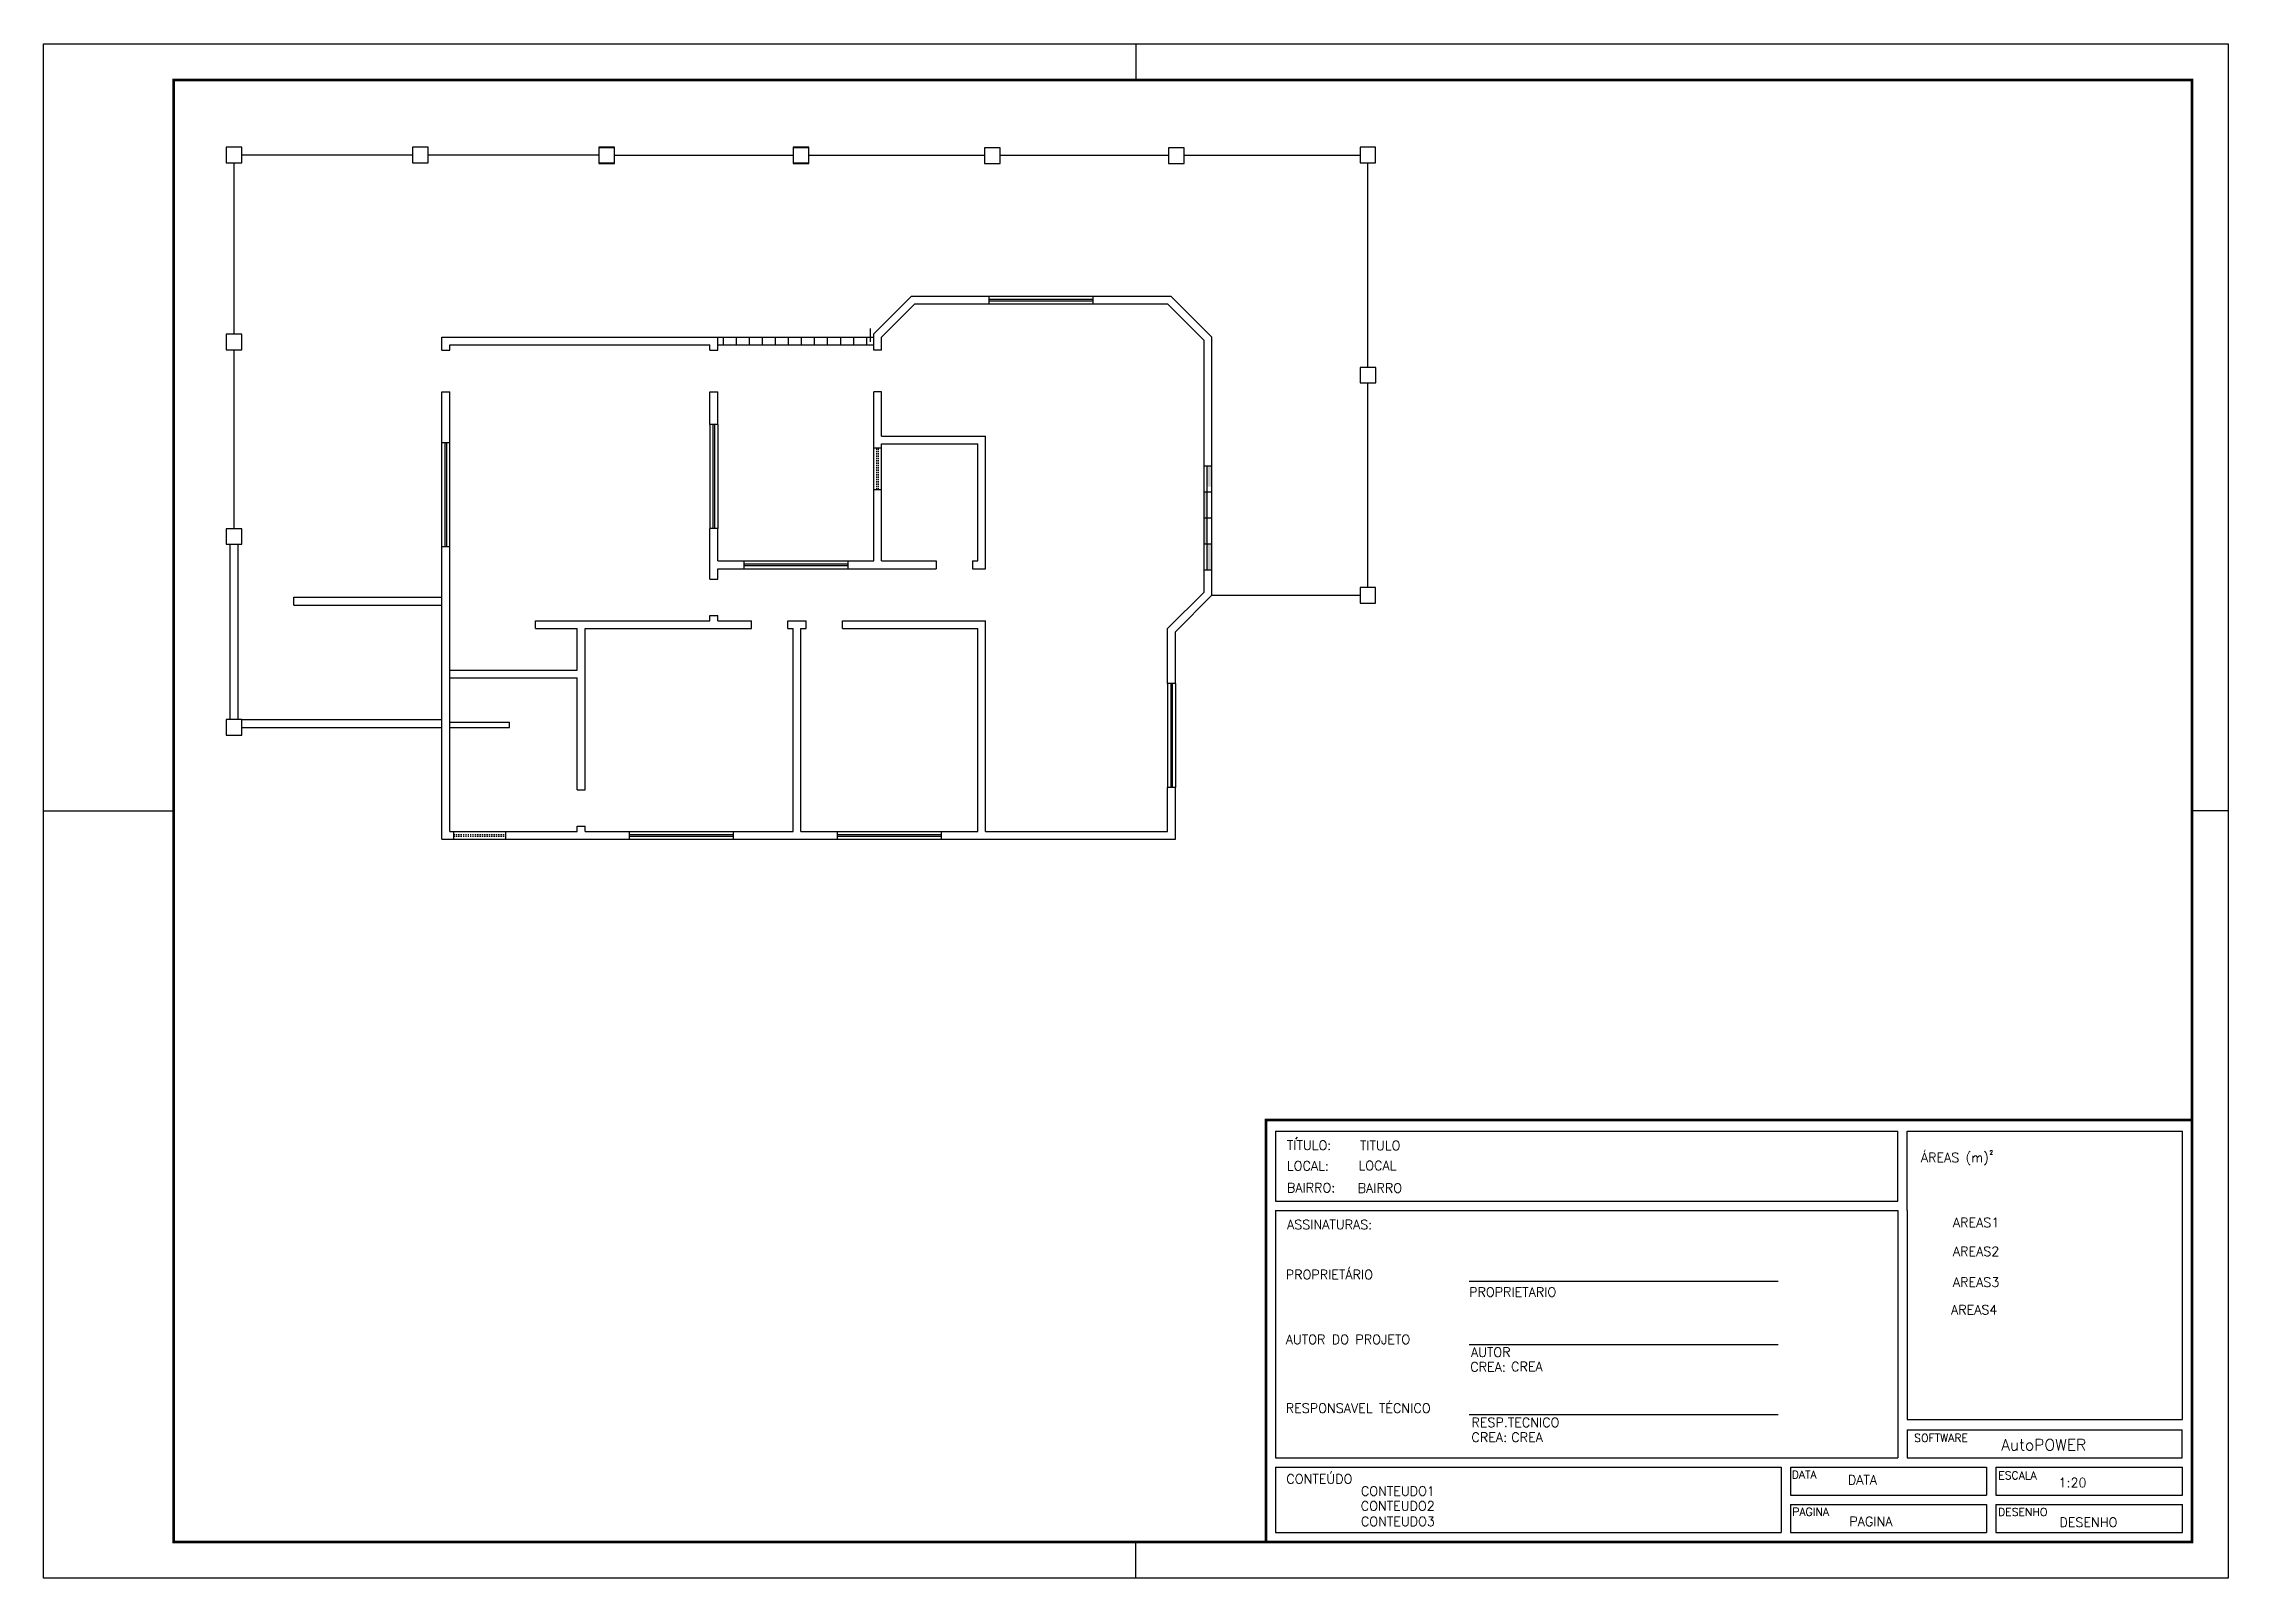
# Model space of a CAD drawing. Extents: x 18 to 1815, y -14679 to 245.
# Drawn here: x 17.9 to 227.9, y -90.4 to 57.1 of the extents above; entities outside this region: 3.
import ezdxf

# ---------------------------------------------------------------- set-up
doc = ezdxf.new("R2010")
doc.units = 0
doc.header["$MEASUREMENT"] = 0
doc.linetypes.add('HIDDEN', pattern=[0.375, 0.25, -0.125])
doc.layers.get('0').update_dxf_attribs({"linetype": 'CONTINUOUS'})
for name, color, linetype in [('CP-CAR', 7, 'CONTINUOUS'), ('ESQUADRIA', 2, 'CONTINUOUS'), ('HACHURA', 1, 'CONTINUOUS'), ('JANELA', 3, 'CONTINUOUS'), ('PAREDE', 6, 'CONTINUOUS'), ('PILAR', 5, 'CONTINUOUS'), ('PORTA', 3, 'CONTINUOUS'), ('PROJCASA', 3, 'HIDDEN'), ('VARANDA', 1, 'CONTINUOUS')]:
    doc.layers.add(name, color=color, linetype=linetype)
doc.styles.add('ROMANS', font='romans.shx', dxfattribs={"height": 0.002})

msp = doc.modelspace()

# ---------------------------------------------------------------- hatches: boundary and pattern name
at = {"layer": 'HACHURA', "ltscale": 0.35}
h = msp.add_hatch(color=256, dxfattribs=at)
h.dxf.hatch_style = 1
h.paths.add_polyline_path([(1813.79, 244.32, 0.024794), (1813.76, 244.3), (1813.76, 244.3, -1.000002), (1813.74, 244.29), (1813.74, 244.29, 0.707998), (1813.91, 243.64, 0.04296), (1813.95, 243.64), (1813.95, 243.68, -0.043485), (1813.91, 243.68, -0.767714), (1813.8, 244.28, -0.195164), (1815.27, 244.37, -0.362913), (1815.33, 244.23, -0.404139), (1815.15, 244.15, 0.000831), (1815.15, 244.16), (1815.14, 244.12, 0.394979), (1815.36, 244.21), (1815.36, 244.31, 0.207045), (1815.28, 244.4, 0.195379)])
h = msp.add_hatch(color=256, dxfattribs=at)
h.dxf.hatch_style = 1
h.paths.add_polyline_path([(1807.14, 243.32, 0.024794), (1807.11, 243.31), (1807.11, 243.3, -1.000002), (1807.09, 243.29), (1807.09, 243.3, 0.707998), (1807.26, 242.65, 0.04296), (1807.3, 242.65), (1807.3, 242.68, -0.043485), (1807.26, 242.68, -0.767714), (1807.15, 243.29, -0.195164), (1808.62, 243.37, -0.362913), (1808.68, 243.23, -0.404139), (1808.5, 243.16, 0.000831), (1808.5, 243.16), (1808.49, 243.13, 0.394979), (1808.71, 243.21), (1808.71, 243.32, 0.207045), (1808.63, 243.41, 0.195379)])
h = msp.add_hatch(color=256, dxfattribs=at)
h.dxf.hatch_style = 1
h.paths.add_polyline_path([(1119.28, -14678.61, 0.024794), (1119.25, -14678.63), (1119.25, -14678.63, -1.000002), (1119.24, -14678.64), (1119.23, -14678.64, 0.707998), (1119.4, -14679.29, 0.04296), (1119.44, -14679.29), (1119.44, -14679.25, -0.043485), (1119.4, -14679.25, -0.767714), (1119.3, -14678.64, -0.195164), (1120.76, -14678.56, -0.362913), (1120.83, -14678.7, -0.404139), (1120.64, -14678.78, 0.000831), (1120.64, -14678.77), (1120.63, -14678.81, 0.394979), (1120.86, -14678.72), (1120.86, -14678.62, 0.207045), (1120.77, -14678.53, 0.195379)])
at = {"layer": 'PORTA'}
h = msp.add_hatch(dxfattribs=at)
h.set_pattern_fill('_USER,_O', color=1, scale=1.25, double=1, pattern_type=0)
h.set_pattern_definition([(0, (-386.7571, -7.0275), (0, 1.25), []), (90, (-386.7571, -7.0275), (-1.25, 8e-17), [])])
h.paths.add_polyline_path([(97.67, 28.18), (97.67, 28.93), (87.51, 28.93), (87.51, 28.18)])
h.paths.add_polyline_path([(87.51, 28.18), (87.51, 28.93), (82.67, 28.93), (82.67, 28.18)])
h = msp.add_hatch(color=1, dxfattribs=at)
h.dxf.hatch_style = 1
h.paths.add_polyline_path([(130.17, 16.53), (129.72, 16.53), (129.72, 14.57), (130.17, 14.57)])
h.paths.add_polyline_path([(129.72, 6.53), (130.17, 6.53), (130.17, 9.03), (129.72, 9.03)])
h.paths.add_polyline_path([(129.42, 9.03), (129.72, 9.03), (129.72, 11.53), (129.42, 11.53)])
h.paths.add_polyline_path([(129.42, 11.53), (129.72, 11.53), (129.72, 14.03), (129.42, 14.03)])

# ---------------------------------------------------------------- linework, layer by layer
for p, q in [((17.88, -90.36), (17.88, 57.14)), ((17.88, 57.14), (227.88, 57.14)), ((122.88, 57.14), (122.88, 53.64)), ((227.88, 57.14), (227.88, -90.36)), ((17.88, -16.61), (30.38, -16.61)), ((227.88, -16.61), (224.38, -16.61)), ((138.25, -48.14), (138.42, -47.96)), ((154.92, -61.79), (184.62, -61.79)), ((154.92, -67.89), (184.62, -67.89)), ((154.92, -74.61), (184.62, -74.61)), ((122.88, -90.36), (122.88, -86.86)), ((227.88, -90.36), (17.88, -90.36))]:
    msp.add_line(p, q)
at = {"const_width": 0.25}
msp.add_lwpolyline([(30.38, -86.86), (30.38, 53.64), (224.38, 53.64), (224.38, -86.86)], close=True, dxfattribs=at)
msp.add_lwpolyline([(135.38, -46.3), (135.38, -86.86), (224.38, -86.86), (224.38, -46.3), (135.38, -46.3)], dxfattribs=at)
for points in [[(136.28, -54.1), (196.11, -54.1), (196.11, -47.37)], [(136.28, -47.37), (136.28, -54.1)], [(136.28, -47.37), (196.11, -47.37)], [(197.01, -55), (197.01, -47.37)], [(197.01, -47.37), (223.49, -47.37)], [(223.49, -75.09), (223.49, -47.37)], [(136.28, -55), (196.11, -55)], [(136.28, -55), (136.28, -78.78)], [(196.11, -55), (196.11, -78.78)], [(197.01, -55), (197.01, -75.09)], [(197.01, -75.09), (223.49, -75.09)], [(197, -76.08), (223.45, -76.08)], [(197, -76.08), (197, -78.77)], [(223.45, -78.77), (223.45, -76.08)], [(136.28, -78.78), (196.11, -78.78)], [(136.28, -79.68), (184.9, -79.68)], [(136.28, -79.68), (136.28, -85.96), (184.9, -85.96)], [(184.9, -79.68), (184.9, -85.96)], [(185.79, -79.68), (185.79, -82.37)], [(185.79, -79.68), (204.64, -79.68)], [(197, -78.77), (223.45, -78.77)], [(204.64, -79.68), (204.64, -82.37)], [(205.54, -79.68), (205.54, -82.37)], [(205.54, -79.68), (223.49, -79.68)], [(223.49, -82.37), (223.49, -79.68)], [(185.79, -82.37), (204.64, -82.37)], [(185.79, -83.27), (185.79, -85.96)], [(185.79, -83.27), (204.64, -83.27)], [(204.64, -83.27), (204.64, -85.96)], [(205.54, -82.37), (223.49, -82.37)], [(205.54, -83.27), (205.54, -85.96)], [(205.54, -83.27), (223.49, -83.27)], [(205.54, -85.96), (223.49, -85.96), (223.49, -83.27)], [(185.79, -85.96), (204.64, -85.96)]]:
    msp.add_lwpolyline(points)
at = {"layer": 'CP-CAR'}
msp.add_line((82.67, 28.93), (97.67, 28.93), dxfattribs=at)
at = {"layer": 'ESQUADRIA'}
for p, q in [((108.76, 32.87), (118.76, 32.87)), ((108.76, 32.12), (118.76, 32.12)), ((82.67, 20.55), (82.67, 10.55)), ((56.17, 8.8), (56.17, 18.8)), ((97.67, 14.29), (97.67, 18.29)), ((98.42, 14.29), (98.42, 18.29)), ((85.17, 7.43), (95.17, 7.43)), ((85.17, 6.68), (95.17, 6.68)), ((125.92, -4.35), (125.92, -14.35)), ((126.67, -4.35), (126.67, -14.35)), ((57.29, -18.57), (62.29, -18.57)), ((74.17, -18.57), (84.17, -18.57)), ((94.17, -18.57), (104.17, -18.57)), ((57.29, -19.32), (62.29, -19.32)), ((74.17, -19.32), (84.17, -19.32)), ((94.17, -19.32), (104.17, -19.32))]:
    msp.add_line(p, q, dxfattribs=at)
at = {"layer": 'JANELA', "color": 3}
for p, q in [((108.76, 32.57), (118.76, 32.57)), ((108.76, 32.42), (118.76, 32.42)), ((81.92, 20.55), (81.92, 10.55)), ((82.22, 20.55), (82.22, 10.55)), ((82.37, 20.55), (82.37, 10.55)), ((85.17, 7.13), (95.17, 7.13)), ((85.17, 6.98), (95.17, 6.98)), ((126.22, -4.35), (126.22, -14.35)), ((126.22, -4.35), (126.22, -14.35)), ((126.37, -4.35), (126.37, -14.35)), ((74.17, -18.87), (84.17, -18.87)), ((94.17, -18.87), (104.17, -18.87)), ((74.17, -19.02), (84.17, -19.02)), ((74.17, -19.02), (84.17, -19.02)), ((94.17, -19.02), (104.17, -19.02)), ((94.17, -19.02), (104.17, -19.02))]:
    msp.add_line(p, q, dxfattribs=at)
at = {"layer": 'PAREDE'}
for p, q in [((97.67, 29.24), (101.3, 32.87)), ((98.42, 28.93), (101.61, 32.12)), ((101.3, 32.87), (108.76, 32.87)), ((101.61, 32.12), (108.76, 32.12)), ((108.76, 32.12), (108.76, 32.87)), ((118.76, 32.12), (118.76, 32.87)), ((118.76, 32.87), (126.23, 32.87)), ((118.76, 32.12), (125.92, 32.12)), ((125.92, 32.12), (129.42, 28.62)), ((126.23, 32.87), (130.17, 28.93)), ((56.17, 28.93), (82.67, 28.93)), ((56.17, 27.68), (56.17, 28.93)), ((56.17, 27.68), (56.92, 27.68)), ((56.92, 28.18), (81.92, 28.18)), ((56.92, 27.68), (56.92, 28.18)), ((56.92, 27.68), (56.92, 28.18)), ((81.92, 27.68), (81.92, 28.18)), ((81.92, 27.68), (82.67, 27.68)), ((82.67, 27.68), (82.67, 28.93)), ((97.67, 27.68), (97.67, 29.24)), ((98.41, 27.68), (97.67, 27.68)), ((98.42, 27.68), (98.42, 28.93)), ((129.42, 16.53), (129.42, 28.62)), ((130.17, 16.53), (130.17, 28.93)), ((56.17, 23.68), (56.92, 23.68)), ((56.17, 15.18), (56.17, 23.68)), ((56.17, 23.68), (56.92, 23.68)), ((56.92, 18.8), (56.92, 23.68)), ((56.92, 18.8), (56.92, 23.68)), ((56.92, 18.8), (56.92, 23.68)), ((56.92, 18.8), (56.92, 23.68)), ((81.92, 20.55), (81.92, 23.68)), ((81.92, 23.68), (82.67, 23.68)), ((82.67, 20.55), (82.67, 23.68)), ((97.67, 18.29), (97.67, 23.68)), ((98.41, 23.68), (97.67, 23.68)), ((98.42, 19.43), (98.41, 23.68)), ((82.67, 20.55), (81.92, 20.55)), ((98.42, 19.43), (108.42, 19.43)), ((108.42, 6.68), (108.42, 19.43)), ((97.67, 18.29), (98.42, 18.29)), ((98.42, 18.68), (107.67, 18.69)), ((98.42, 18.29), (98.42, 18.68)), ((107.67, 7.43), (107.67, 18.68)), ((130.17, 16.53), (129.42, 16.53)), ((97.67, 7.43), (97.67, 14.29)), ((97.67, 14.29), (98.42, 14.29)), ((98.42, 14.38), (98.42, 14.57)), ((98.42, 7.43), (98.42, 14.29)), ((82.67, 10.55), (81.92, 10.55)), ((81.92, 5.68), (81.92, 10.55)), ((82.67, 7.43), (82.67, 10.55)), ((56.17, -19.32), (56.17, 8.8)), ((56.92, -8.57), (56.92, 8.8)), ((82.67, 7.43), (85.17, 7.43)), ((82.67, 5.68), (82.67, 6.68)), ((82.67, 6.68), (85.17, 6.68)), ((85.17, 7.43), (85.17, 6.68)), ((95.17, 7.43), (97.67, 7.43)), ((95.17, 7.43), (95.17, 6.68)), ((95.17, 6.68), (103.67, 6.68)), ((97.67, 7.43), (97.67, 8.06)), ((98.42, 7.43), (103.67, 7.43)), ((103.67, 7.43), (103.67, 6.68)), ((107.17, 7.43), (107.67, 7.43)), ((107.17, 7.43), (107.17, 6.68)), ((107.17, 6.68), (108.42, 6.68)), ((130.17, 6.53), (129.42, 6.53)), ((129.42, 4.43), (129.42, 6.53)), ((130.17, 4.12), (130.17, 6.53)), ((56.92, 1.68), (56.92, 5.18)), ((81.92, 5.68), (82.67, 5.68)), ((125.92, 0.93), (129.42, 4.43)), ((81.92, 2.18), (82.67, 2.18)), ((81.92, 1.68), (81.92, 2.18)), ((82.67, 1.68), (82.67, 2.18)), ((126.67, 0.62), (130.17, 4.12)), ((56.92, -3.07), (56.92, 0.93)), ((65.17, 1.68), (81.92, 1.68)), ((65.17, 0.93), (65.17, 1.68)), ((65.17, 0.93), (68.42, 0.93)), ((68.42, 0.93), (69.17, 0.93)), ((69.17, -3.07), (69.17, 0.93)), ((69.92, 0.93), (85.92, 0.93)), ((69.92, -14.57), (69.92, 0.93)), ((69.92, -14.57), (69.92, 0.93)), ((69.92, -14.57), (69.92, 0.93)), ((82.67, 1.68), (85.92, 1.68)), ((85.92, 0.93), (85.92, 1.68)), ((89.42, 1.68), (91.17, 1.68)), ((89.42, 0.93), (89.42, 1.68)), ((89.42, 0.93), (89.92, 0.93)), ((89.42, 0.93), (89.92, 0.93)), ((89.92, -18.57), (89.92, 0.93)), ((90.67, 0.93), (91.17, 0.93)), ((90.67, -18.57), (90.67, 0.93)), ((91.17, 0.93), (91.17, 1.68)), ((94.67, 1.68), (108.42, 1.68)), ((94.67, 0.93), (94.67, 1.68)), ((94.67, 0.93), (107.67, 0.93)), ((107.67, -18.57), (107.67, 0.93)), ((108.42, -18.57), (108.42, 1.68)), ((125.92, -4.35), (125.92, 0.93)), ((126.67, -4.35), (126.67, 0.62)), ((56.92, -3.07), (69.17, -3.07)), ((56.92, -3.82), (69.17, -3.82)), ((61.92, -3.07), (69.17, -3.07)), ((69.17, -14.57), (69.17, -3.82)), ((126.67, -4.35), (125.92, -4.35)), ((56.92, -8.07), (62.67, -8.07)), ((56.92, -8.57), (62.67, -8.57)), ((56.92, -18.57), (56.92, -8.57)), ((69.17, -14.57), (69.92, -14.57)), ((126.67, -14.35), (125.92, -14.35)), ((125.92, -18.57), (125.92, -14.35)), ((126.67, -19.32), (126.67, -14.35)), ((56.92, -18.57), (57.29, -18.57)), ((57.29, -18.57), (57.29, -19.32)), ((62.29, -18.57), (62.29, -19.32)), ((62.29, -18.57), (68.42, -18.57)), ((68.42, -18.57), (69.17, -18.57)), ((68.42, -18.57), (69.17, -18.57)), ((69.17, -18.07), (69.92, -18.07)), ((69.17, -18.57), (69.17, -18.07)), ((69.92, -18.57), (69.92, -18.07)), ((69.92, -18.57), (74.17, -18.57)), ((74.17, -18.57), (74.17, -19.32)), ((84.17, -18.57), (89.92, -18.57)), ((84.17, -18.57), (84.17, -19.32)), ((90.67, -18.57), (94.17, -18.57)), ((94.17, -18.57), (94.17, -19.32)), ((104.17, -18.57), (107.67, -18.57)), ((104.17, -18.57), (104.17, -19.32)), ((108.42, -18.57), (122.17, -18.57)), ((122.17, -18.57), (125.92, -18.57)), ((56.17, -19.32), (57.29, -19.32)), ((62.29, -19.32), (74.17, -19.32)), ((84.17, -19.32), (94.17, -19.32)), ((104.17, -19.32), (122.17, -19.32)), ((122.17, -19.32), (126.67, -19.32))]:
    msp.add_line(p, q, dxfattribs=at)
at = {"layer": 'PAREDE', "ltscale": 0.35}
msp.add_line((56.17, -8.57), (56.17, 3.18), dxfattribs=at)
at = {"layer": 'PILAR'}
msp.add_line((62.67, -8.57), (62.67, -8.07), dxfattribs=at)
for points in [[(36.92, 45.68), (36.92, 47.18), (35.42, 47.18), (35.42, 45.68)], [(54.83, 45.68), (54.83, 47.18), (53.33, 47.18), (53.33, 45.68)], [(72.75, 45.68), (72.75, 47.18), (71.25, 47.18), (71.25, 45.68)], [(72.75, 45.63), (72.75, 47.13), (71.25, 47.13), (71.25, 45.63)], [(91.42, 45.68), (91.42, 47.18), (89.92, 47.18), (89.92, 45.68)], [(91.42, 45.63), (91.42, 47.13), (89.92, 47.13), (89.92, 45.63)], [(109.83, 45.63), (109.83, 47.13), (108.33, 47.13), (108.33, 45.63)], [(127.5, 45.63), (127.5, 47.13), (126, 47.13), (126, 45.63)], [(145.92, 45.68), (145.92, 47.18), (144.42, 47.18), (144.42, 45.68)], [(36.92, 27.73), (36.92, 29.23), (35.42, 29.23), (35.42, 27.73)], [(36.92, 27.73), (36.92, 29.23), (35.42, 29.23), (35.42, 27.73)], [(36.92, 27.73), (36.92, 29.23), (35.42, 29.23), (35.42, 27.73)], [(145.93, 24.53), (145.93, 26.03), (144.43, 26.03), (144.43, 24.53)], [(36.92, 9.02), (36.92, 10.52), (35.42, 10.52), (35.42, 9.02)], [(36.92, 9.02), (36.92, 10.52), (35.42, 10.52), (35.42, 9.02)], [(36.92, 9.02), (36.92, 10.52), (35.42, 10.52), (35.42, 9.02)], [(36.92, 9.02), (36.92, 10.52), (35.42, 10.52), (35.42, 9.02)], [(145.92, 3.37), (145.92, 4.87), (144.42, 4.87), (144.42, 3.37)], [(36.92, -9.32), (36.92, -7.82), (35.42, -7.82), (35.42, -9.32)], [(36.92, -9.32), (36.92, -7.82), (35.42, -7.82), (35.42, -9.32)], [(36.92, -9.32), (36.92, -7.82), (35.42, -7.82), (35.42, -9.32)], [(36.92, -9.32), (36.92, -7.82), (35.42, -7.82), (35.42, -9.32)]]:
    msp.add_lwpolyline(points, close=True, dxfattribs=at)
msp.add_lwpolyline([(36.92, 29.23), (35.42, 29.23), (35.42, 27.73), (36.92, 27.73)], dxfattribs=at)
at = {"layer": 'PORTA', "color": 1}
for p, q in [((97.33, 29.76), (97.33, 28.48)), ((82.67, 28.93), (97.67, 28.93)), ((82.67, 28.18), (97.67, 28.18)), ((56.17, 18.8), (56.92, 18.8)), ((56.17, 8.8), (56.92, 8.8))]:
    msp.add_line(p, q, dxfattribs=at)
at = {"layer": 'PORTA', "color": 3}
for p, q in [((56.47, 8.8), (56.47, 18.8)), ((56.62, 8.8), (56.62, 18.8)), ((56.92, 8.8), (56.92, 18.8)), ((129.42, 6.53), (129.42, 16.53)), ((129.72, 6.53), (129.72, 16.53)), ((130.17, 6.53), (130.17, 16.53)), ((130.17, 14.03), (129.42, 14.03)), ((130.17, 11.53), (129.42, 11.53)), ((35.79, 9.02), (35.79, -7.82)), ((36.54, 9.02), (36.54, -7.82)), ((130.17, 9.03), (129.42, 9.03)), ((41.92, 3.18), (41.92, 3.93)), ((41.92, 3.93), (56.17, 3.93)), ((41.92, 3.18), (56.17, 3.18)), ((36.92, -7.82), (56.17, -7.82)), ((36.92, -8.57), (56.17, -8.57))]:
    msp.add_line(p, q, dxfattribs=at)
msp.add_lwpolyline([(108.87, 6.78), (108.87, 6.78), (108.87, 6.78), (108.87, 6.78)], close=True, dxfattribs=at)
at = {"layer": 'PROJCASA', "ltscale": 0.5}
for p, q in [((97.97, 14.29), (97.97, 18.29)), ((98.12, 14.29), (98.12, 18.29)), ((57.29, -18.87), (62.29, -18.87)), ((57.29, -19.02), (62.29, -19.02))]:
    msp.add_line(p, q, dxfattribs=at)
at = {"layer": 'VARANDA'}
for p, q in [((53.33, 46.43), (36.92, 46.43)), ((71.25, 46.43), (54.83, 46.43)), ((89.92, 46.38), (72.75, 46.38)), ((108.33, 46.38), (91.42, 46.38)), ((126, 46.38), (109.83, 46.38)), ((144.42, 46.38), (127.5, 46.38)), ((36.17, 45.68), (36.17, 29.23)), ((145.17, 26.03), (145.17, 45.68)), ((36.17, 27.73), (36.17, 10.52)), ((145.17, 4.87), (145.17, 24.53)), ((130.17, 4.12), (144.42, 4.12))]:
    msp.add_line(p, q, dxfattribs=at)

# ---------------------------------------------------------------- texts
at = {"style": 'ROMANS'}
for s, height, p in [('TITULO:', 0.897, (137.39, -49.19)), ('LOCAL:', 0.897, (137.39, -51.17)), ('ÁREAS (m)', 0.897, (198.33, -50.36)), ('2', 0.393, (204.93, -49.63)), ('BAIRRO:', 0.897, (137.39, -53.27)), ('ASSINATURAS:', 0.8974, (137.4, -56.81)), ('PROPRIETÁRIO', 0.8974, (137.28, -61.62)), ('AUTOR DO PROJETO', 0.8974, (137.28, -67.85)), ('CREA: ', 0.897, (155.01, -70.48)), ('RESPONSAVEL TÉCNICO', 0.8974, (137.28, -74.46)), ('CREA: ', 0.897, (155.13, -77.25)), ('SOFTWARE', 0.763, (197.69, -77.25)), ('CONTEÚDO', 0.897, (137.34, -81.26)), ('DATA', 0.763, (185.92, -80.78)), ('ESCALA', 0.763, (205.77, -80.85)), ('PAGINA', 0.763, (185.97, -84.35)), ('DESENHO', 0.763, (205.75, -84.37))]:
    msp.add_text(s, height=height, dxfattribs=at).set_placement(p)
at = {"color": 1, "ltscale": 5, "style": 'ROMANS'}
msp.add_text('AutoPOWER', height=1.09, dxfattribs=at).set_placement((206.05, -78.08))
at = {"style": 'ROMANS', "flags": 8}
for tag, p, s in [('LOCAL', (144.27, -51.14), ''), ('BAIRRO', (144.19, -53.3), ''), ('AREAS1', (201.41, -56.61), ''), ('AREAS2', (201.41, -59.39), ''), ('PROPRIETARIO', (154.9, -63.3), ''), ('AREAS3', (201.41, -62.35), ''), ('AREAS4', (201.23, -65), ''), ('AUTOR', (155.08, -69.07), ''), ('CREA', (158.94, -70.46), ''), ('RESP.TECNICO', (155.13, -75.82), ''), ('CREA', (158.96, -77.26), ''), ('CONTEUDO1', (144.5, -82.42), ''), ('DATA', (191.31, -81.34), '01/01/97'), ('1:20', (211.56, -81.61), '1:50'), ('CONTEUDO2', (144.49, -83.86), ''), ('CONTEUDO3', (144.5, -85.34), ''), ('PAGINA', (191.45, -85.34), '01/01'), ('DESENHO', (211.65, -85.43), '')]:
    msp.add_attdef(tag, p, s, height=0.897, dxfattribs=at)
at = {"style": 'ROMANS'}
msp.add_attdef('TITULO', (144.41, -49.21), 'PROJETO DE INSTALAÇÕES ELÉTRICAS', height=0.8974, dxfattribs=at)

doc.saveas('drawing.dxf')
